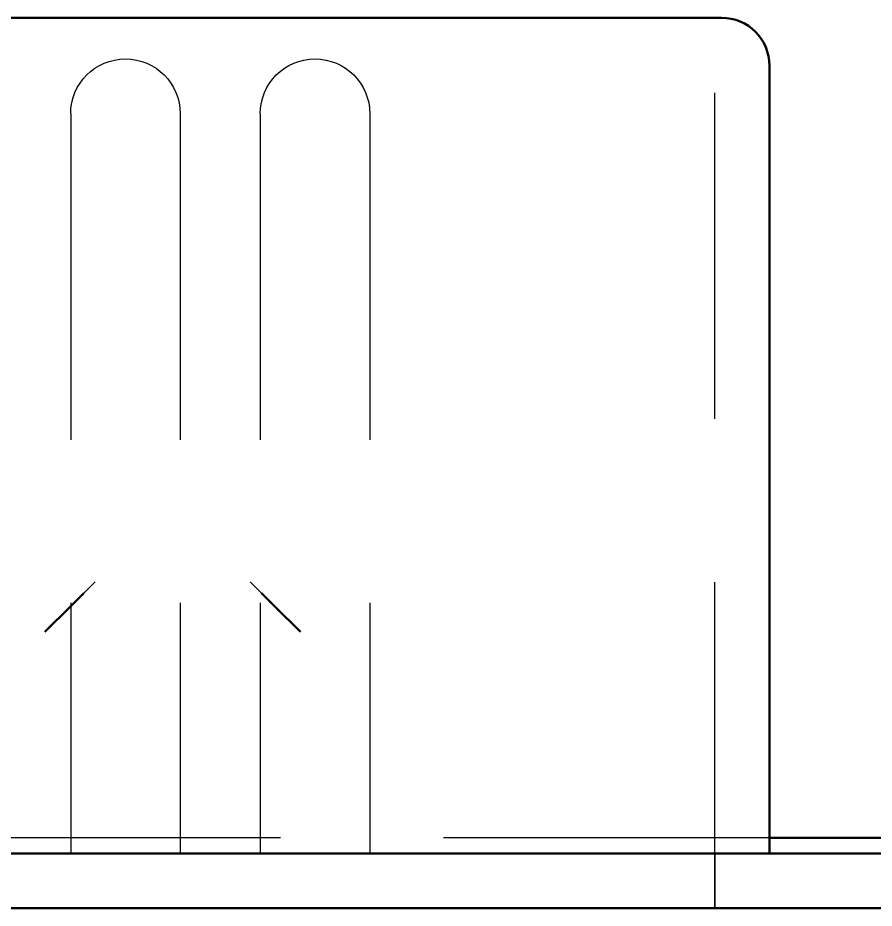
# Model space of a CAD drawing. Header units: millimetres. Extents: x 0 to 420, y 0 to 297.
# Drawn here: x 293.05 to 299.31, y 191.61 to 198.11 of the extents above; entities that cross this region are included whole.
import ezdxf

# ---------------------------------------------------------------- set-up
doc = ezdxf.new("R2010")
doc.units = ezdxf.units.MM
doc.header["$LTSCALE"] = 0.75
doc.linetypes.add('HIDDEN2', pattern=[4.762499999999999, 3.175, -1.5875])
doc.layers.add('Hidden', color=7, linetype='HIDDEN2', lineweight=25)
doc.layers.add('Visible', color=7, linetype='Continuous', lineweight=50)

msp = doc.modelspace()

# ---------------------------------------------------------------- linework, layer by layer
at = {"layer": 'Hidden', "extrusion": (-1e-16, -1, 0)}
for p, q in [((298.145906, 191.614757), (298.145906, 198.114757)), ((293.440906, 197.414757), (293.440906, 192.014757)), ((294.240906, 197.414757), (294.240906, 192.014757)), ((294.825906, 197.414757), (294.825906, 192.014757)), ((295.625906, 197.414757), (295.625906, 192.014757)), ((293.535906, 193.914757), (293.618748, 193.9976)), ((294.835906, 193.914757), (294.753063, 193.9976)), ((298.545906, 192.127757), (280.825906, 192.127757)), ((298.545906, 192.127757), (280.825906, 192.127757)), ((298.145906, 192.014757), (298.145906, 191.614757))]:
    msp.add_line(p, q, dxfattribs=at)
at = {"layer": 'Hidden', "extrusion": (0, 0, -1)}
for centre in [(-293.840906, 197.414757), (-295.225906, 197.414757)]:
    msp.add_arc(centre, 0.4000000000000008, 360, 180, dxfattribs=at)
at = {"layer": 'Visible', "extrusion": (-1e-16, -1, 0)}
for p, q in [((282.825906, 198.114757), (296.545906, 198.114757)), ((298.195906, 198.114757), (296.545906, 198.114757)), ((298.545906, 197.764757), (298.545906, 192.014757)), ((293.441625, 193.820476), (293.535906, 193.914757)), ((294.930186, 193.820476), (294.835906, 193.914757)), ((293.441625, 193.820476), (293.253063, 193.631915)), ((294.930186, 193.820476), (295.118748, 193.631915)), ((299.708398, 192.127757), (298.545906, 192.127757)), ((299.708398, 192.127757), (298.545906, 192.127757)), ((275.280906, 192.014757), (304.090906, 192.014757)), ((275.280906, 191.614757), (304.090906, 191.614757)), ((275.280906, 191.614757), (304.090906, 191.614757))]:
    msp.add_line(p, q, dxfattribs=at)
at = {"layer": 'Visible', "extrusion": (0, 0, -1)}
msp.add_arc((-298.195906, 197.764757), 0.3500000000000007, 90, 180, dxfattribs=at)

doc.saveas('drawing.dxf')
